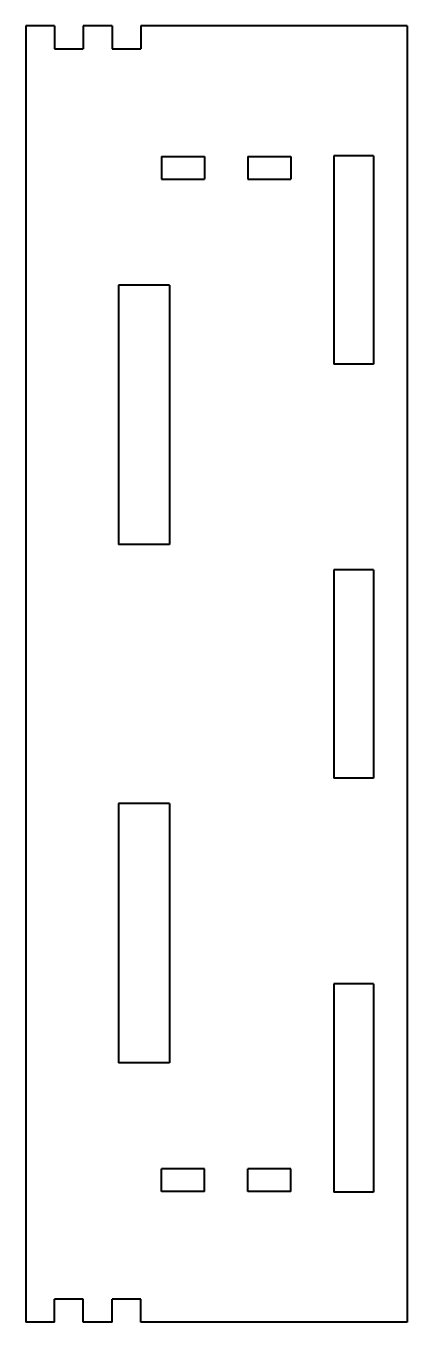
# Model space of a CAD drawing. Header units: inches. Extents: x 0.3 to 2.27, y 0 to 6.7.
import ezdxf

# ---------------------------------------------------------------- set-up
doc = ezdxf.new("R2010")
doc.units = ezdxf.units.IN
doc.header["$MEASUREMENT"] = 0
doc.layers.add('Visible', color=7, linetype='Continuous', lineweight=40)

msp = doc.modelspace()

# ---------------------------------------------------------------- linework, layer by layer
at = {"layer": 'Visible'}
for p, q in [((0.4487, 6.7047), (0.3006, 6.7047)), ((0.3006, 6.7047), (0.3006, 0)), ((0.4487, 6.7047), (0.4487, 6.5866)), ((0.7451, 6.7047), (0.5969, 6.7047)), ((0.5969, 6.7047), (0.5969, 6.5866)), ((0.7451, 6.7047), (0.7451, 6.5866)), ((2.2691, 6.7047), (0.8933, 6.7047)), ((0.8933, 6.7047), (0.8933, 6.5866)), ((2.2691, 6.7047), (2.2691, 0)), ((0.4487, 6.5866), (0.5969, 6.5866)), ((0.7451, 6.5866), (0.8933, 6.5866)), ((1.0006, 6.0295), (1.0006, 5.9114)), ((1.0006, 6.0295), (1.2234, 6.0295)), ((1.2234, 6.0295), (1.2234, 5.9114)), ((1.4462, 6.0295), (1.4462, 5.9114)), ((1.4462, 6.0295), (1.6689, 6.0295)), ((1.6689, 6.0295), (1.6689, 5.9114)), ((2.0962, 6.0335), (1.8917, 6.0335)), ((1.8917, 6.0335), (1.8917, 4.9547)), ((2.0962, 6.0335), (2.0962, 4.9547)), ((1.0006, 5.9114), (1.2234, 5.9114)), ((1.4462, 5.9114), (1.6689, 5.9114)), ((1.0415, 5.3638), (0.7779, 5.3638)), ((0.7779, 5.3638), (0.7779, 4.0228)), ((1.0415, 5.3638), (1.0415, 4.0228)), ((2.0962, 4.9547), (1.8917, 4.9547)), ((1.0415, 4.0228), (0.7779, 4.0228)), ((2.0962, 3.8917), (1.8917, 3.8917)), ((1.8917, 3.8917), (1.8917, 2.813)), ((2.0962, 3.8917), (2.0962, 2.813)), ((2.0962, 2.813), (1.8917, 2.813)), ((1.0415, 2.6819), (0.7779, 2.6819)), ((0.7779, 2.6819), (0.7779, 1.3409)), ((1.0415, 2.6819), (1.0415, 1.3409)), ((2.0962, 1.75), (1.8917, 1.75)), ((1.8917, 1.75), (1.8917, 0.6713)), ((2.0962, 1.75), (2.0962, 0.6713)), ((1.0415, 1.3409), (0.7779, 1.3409)), ((1.0006, 0.6752), (1.0006, 0.7933)), ((1.2234, 0.7933), (1.0006, 0.7933)), ((1.2234, 0.6752), (1.2234, 0.7933)), ((1.4462, 0.6752), (1.4462, 0.7933)), ((1.6689, 0.7933), (1.4462, 0.7933)), ((1.6689, 0.6752), (1.6689, 0.7933)), ((1.2234, 0.6752), (1.0006, 0.6752)), ((1.6689, 0.6752), (1.4462, 0.6752)), ((2.0962, 0.6713), (1.8917, 0.6713)), ((0.4487, 0), (0.4487, 0.1181)), ((0.5969, 0.1181), (0.4487, 0.1181)), ((0.5969, 0), (0.5969, 0.1181)), ((0.7451, 0), (0.7451, 0.1181)), ((0.8933, 0.1181), (0.7451, 0.1181)), ((0.8933, 0), (0.8933, 0.1181)), ((0.4487, 0), (0.3006, 0)), ((2.2691, 0), (0.8933, 0)), ((0.7451, 0), (0.5969, 0))]:
    msp.add_line(p, q, dxfattribs=at)

doc.saveas('drawing.dxf')
